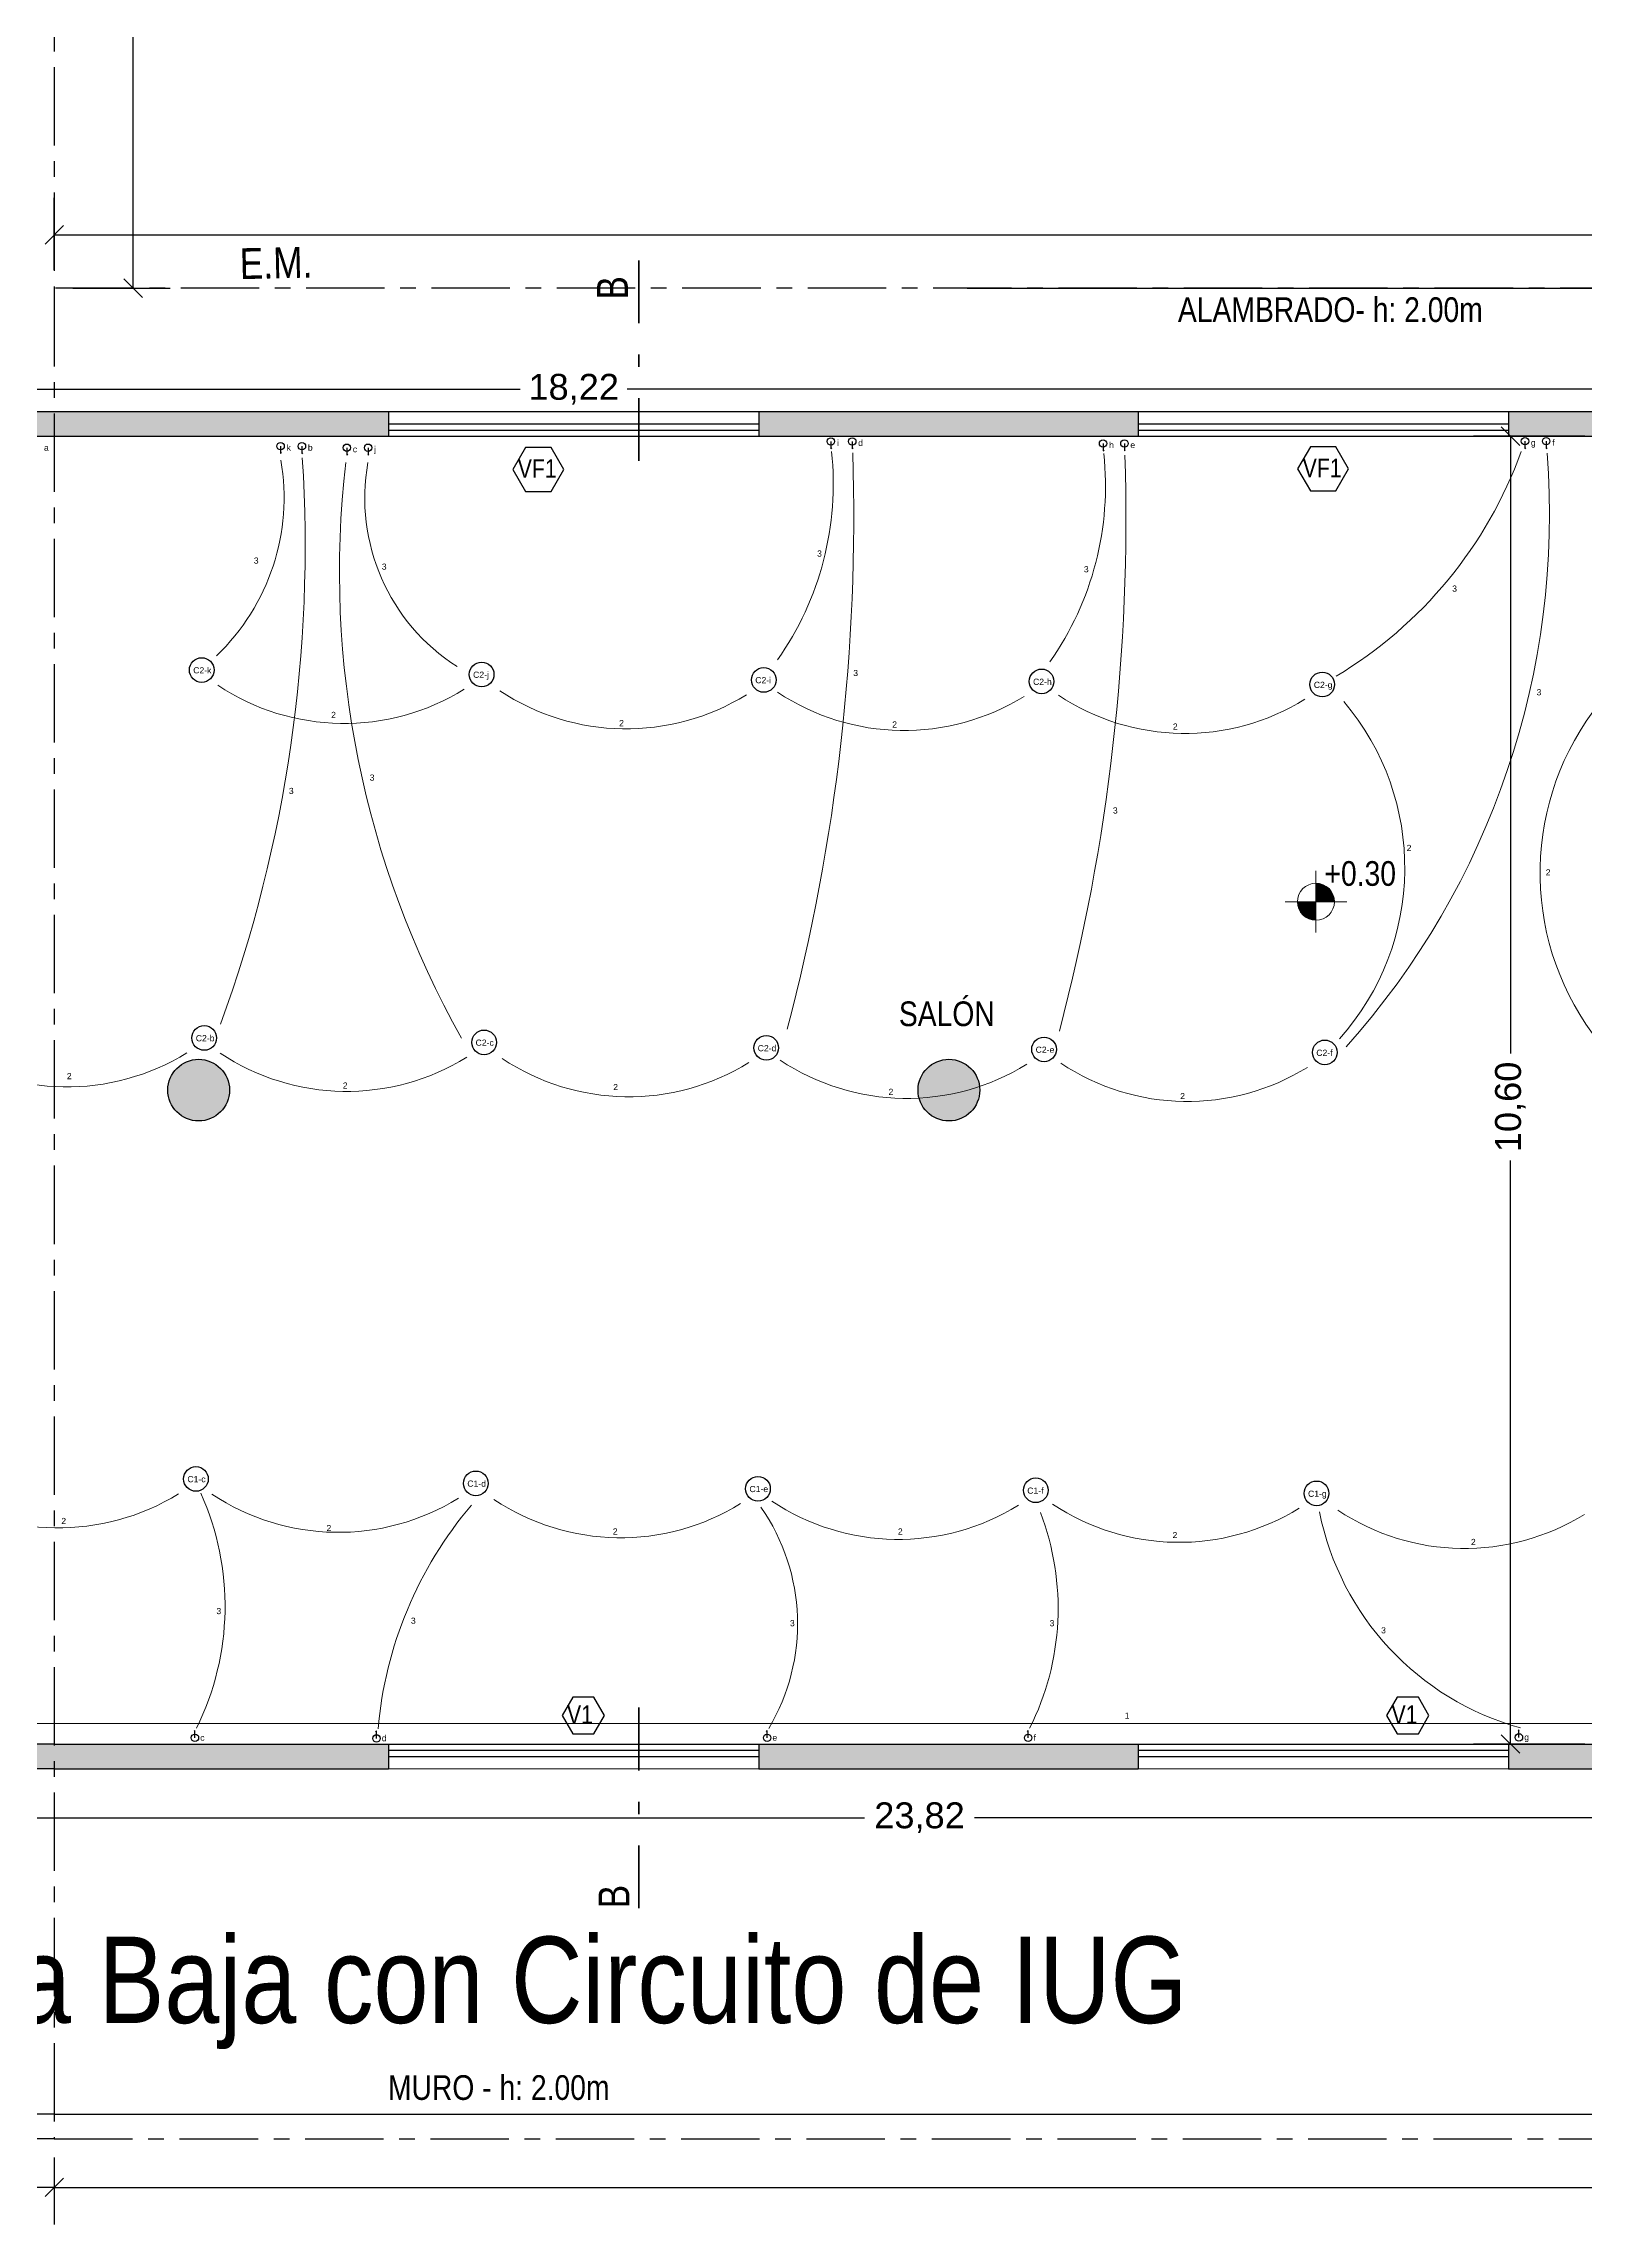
# Model space of a CAD drawing. Header units: millimetres. Extents: x 569 to 671, y 232 to 291.
# Drawn here: x 587.27 to 599.76, y 254.9 to 272.57 of the extents above; entities that cross this region are included whole.
import ezdxf

# ---------------------------------------------------------------- set-up
doc = ezdxf.new("R2010")
doc.units = ezdxf.units.MM
doc.linetypes.add('CENTERX2', pattern=[101.6, 63.5, -12.7, 12.7, -12.7])
doc.linetypes.add('DASHDOTX2', pattern=[50.8, 25.4, -12.7, 0, -12.7])
for name, color, linetype, lineweight in [('Corte', 6, 'DASHDOTX2', 60), ('Cotas', 9, 'Continuous', 13), ('Mobiliario', 84, 'Continuous', 18), ('Piso', 254, 'Continuous', 13), ('Transcr. cotas', 200, 'Continuous', 13), ('Transcr. ejes', 200, 'CENTERX2', 25), ('Transcr. texto', 200, 'Continuous', 25)]:
    doc.layers.add(name, color=color, linetype=linetype, lineweight=lineweight)
for name, color, linetype in [('Ejes', 30, 'CENTERX2'), ('Muros', 1, 'Continuous'), ('Texto', 241, 'Continuous'), ('Vista', 4, 'Continuous')]:
    doc.layers.add(name, color=color, linetype=linetype)
doc.styles.add('CARATULA', font='arial.ttf')
doc.styles.add('Cecilia-3', font='ARIALN.TTF', dxfattribs={"height": 0.04})
doc.styles.get("Standard").update_dxf_attribs({"font": 'arial.ttf'})
doc.dimstyles.new('Seba', dxfattribs={"dimscale": 0.3, "dimtxt": 0.7, "dimasz": 0.5, "dimexe": 1, "dimexo": 0.5, "dimgap": 0.3, "dimtad": 0, "dimzin": 1, "dimtxsty": 'CARATULA', "dimblk": 'OBLIQUE', "dimcen": 0.5, "dimclrd": 256, "dimclre": 256, "dimadec": 0, "dimazin": 0, "dimtm": 1e-09, "dimtfac": 1, "dimtmove": 0, "dimatfit": 3, "dimldrblk": 'OBLIQUE', "dimfxl": 1.25, "dimarcsym": 1})

# ---------------------------------------------------------------- blocks, each defined once
blk = doc.blocks.new('_Oblique')
at = {"color": 0, "linetype": 'ByBlock', "lineweight": -2}
blk.add_line((-0.5, -0.5), (0.5, 0.5), dxfattribs=at)
blk = doc.blocks.new('*D80')
at = {"layer": 'Cotas', "lineweight": -2, "transparency": 16777216}
for p, q in [((582.455, 258.642), (582.455, 257.895)), ((606.278, 258.642), (606.278, 257.895)), ((582.455, 258.195), (593.921, 258.195)), ((606.278, 258.195), (594.811, 258.195))]:
    blk.add_line(p, q, dxfattribs=at)
at = {"layer": 'Defpoints', "color": 0, "transparency": 16777216}
for p in [(582.455, 258.792), (606.278, 258.792), (582.455, 258.195)]:
    blk.add_point(p, dxfattribs=at)
at = {"layer": 'Cotas', "lineweight": -2, "transparency": 16777216, "xscale": 0.15, "yscale": 0.15, "zscale": 0.15}
for p, rotation in [((582.455, 258.195), 180.0000000000016), ((606.278, 258.195), 1.598721155460225e-12)]:
    blk.add_blockref('_Oblique', p, dxfattribs=dict(at, rotation=rotation))
at = {"layer": 'Cotas', "color": 0, "transparency": 16777216, "insert": (594.366, 258.195), "char_height": 0.21, "attachment_point": 5, "style": 'CARATULA'}
blk.add_mtext('23,82', dxfattribs=at)
blk = doc.blocks.new('*D81')
at = {"layer": 'Cotas', "lineweight": -2, "transparency": 16777216}
for p, q in [((599.756, 269.392), (598.854, 269.392)), ((599.154, 269.392), (599.154, 264.39)), ((599.154, 258.792), (599.154, 263.522)), ((599.756, 258.792), (598.854, 258.792))]:
    blk.add_line(p, q, dxfattribs=at)
at = {"layer": 'Defpoints', "color": 0, "transparency": 16777216}
for p in [(599.906, 269.392), (599.154, 258.792), (599.906, 258.792)]:
    blk.add_point(p, dxfattribs=at)
at = {"layer": 'Cotas', "lineweight": -2, "transparency": 16777216, "xscale": 0.15, "yscale": 0.15, "zscale": 0.15}
for p, rotation in [((599.154, 269.392), 90), ((599.154, 258.792), 270)]:
    blk.add_blockref('_Oblique', p, dxfattribs=dict(at, rotation=rotation))
at = {"layer": 'Cotas', "color": 0, "transparency": 16777216, "insert": (599.154, 263.956), "char_height": 0.21, "attachment_point": 5, "rotation": 90, "style": 'CARATULA'}
blk.add_mtext('10,60', dxfattribs=at)
blk = doc.blocks.new('*D83')
at = {"layer": 'Cotas', "lineweight": -2, "transparency": 16777216}
for p, q in [((594.752, 270.592), (601.099, 270.592)), ((600.799, 270.592), (600.799, 270.445)), ((600.799, 269.592), (600.799, 269.74)), ((594.752, 269.592), (601.099, 269.592))]:
    blk.add_line(p, q, dxfattribs=at)
at = {"layer": 'Defpoints', "color": 0, "transparency": 16777216}
for p in [(594.602, 270.592), (600.799, 270.592), (594.602, 269.592)]:
    blk.add_point(p, dxfattribs=at)
at = {"layer": 'Cotas', "lineweight": -2, "transparency": 16777216, "xscale": 0.15, "yscale": 0.15, "zscale": 0.15}
for p, rotation in [((600.799, 270.592), 90), ((600.799, 269.592), 270)]:
    blk.add_blockref('_Oblique', p, dxfattribs=dict(at, rotation=rotation))
at = {"layer": 'Cotas', "color": 0, "transparency": 16777216, "insert": (600.799, 270.092), "char_height": 0.21, "attachment_point": 5, "rotation": 90, "style": 'CARATULA'}
blk.add_mtext('1,00', dxfattribs=at)
blk = doc.blocks.new('*D84')
at = {"layer": 'Cotas', "lineweight": -2, "transparency": 16777216}
for p, q in [((582.455, 269.542), (582.455, 270.073)), ((600.674, 269.542), (600.674, 270.073)), ((582.455, 269.773), (591.131, 269.773)), ((600.674, 269.773), (591.998, 269.773))]:
    blk.add_line(p, q, dxfattribs=at)
at = {"layer": 'Defpoints', "color": 0, "transparency": 16777216}
for p in [(582.455, 269.773), (582.455, 269.392), (600.674, 269.392)]:
    blk.add_point(p, dxfattribs=at)
at = {"layer": 'Cotas', "lineweight": -2, "transparency": 16777216, "xscale": 0.15, "yscale": 0.15, "zscale": 0.15, "rotation": 180}
blk.add_blockref('_Oblique', (582.455, 269.773), dxfattribs=at)
at = {"layer": 'Cotas', "lineweight": -2, "transparency": 16777216, "xscale": 0.15, "yscale": 0.15, "zscale": 0.15}
blk.add_blockref('_Oblique', (600.674, 269.773), dxfattribs=at)
at = {"layer": 'Cotas', "color": 0, "transparency": 16777216, "insert": (591.564, 269.773), "char_height": 0.21, "attachment_point": 5, "style": 'CARATULA'}
blk.add_mtext('18,22', dxfattribs=at)
blk = doc.blocks.new('*D112')
at = {"layer": 'Defpoints', "color": 0, "transparency": 16777216}
for p in [(619.495, 271.025), (587.355, 270.592), (619.495, 270.592)]:
    blk.add_point(p, dxfattribs=at)
at = {"layer": 'Transcr. cotas', "lineweight": -2, "transparency": 16777216}
for p, q in [((587.355, 270.742), (587.355, 271.325)), ((619.495, 270.742), (619.495, 271.325)), ((587.355, 271.025), (602.981, 271.025)), ((619.495, 271.025), (603.869, 271.025))]:
    blk.add_line(p, q, dxfattribs=at)
at = {"layer": 'Transcr. cotas', "lineweight": -2, "transparency": 16777216, "xscale": 0.15, "yscale": 0.15, "zscale": 0.15, "rotation": 180}
blk.add_blockref('_Oblique', (587.355, 271.025), dxfattribs=at)
at = {"layer": 'Transcr. cotas', "lineweight": -2, "transparency": 16777216, "xscale": 0.15, "yscale": 0.15, "zscale": 0.15}
blk.add_blockref('_Oblique', (619.495, 271.025), dxfattribs=at)
at = {"layer": 'Transcr. cotas', "color": 0, "transparency": 16777216, "insert": (603.425, 271.025), "char_height": 0.21, "attachment_point": 5, "style": 'CARATULA'}
blk.add_mtext('32,14', dxfattribs=at)
blk = doc.blocks.new('*D113')
at = {"layer": 'Defpoints', "color": 0, "transparency": 16777216}
for p in [(572.355, 255.592), (587.355, 255.592), (587.355, 255.199)]:
    blk.add_point(p, dxfattribs=at)
at = {"layer": 'Transcr. cotas', "lineweight": -2, "transparency": 16777216}
for p, q in [((572.355, 255.442), (572.355, 254.899)), ((587.355, 255.442), (587.355, 254.899)), ((572.355, 255.199), (579.421, 255.199)), ((587.355, 255.199), (580.289, 255.199))]:
    blk.add_line(p, q, dxfattribs=at)
at = {"layer": 'Transcr. cotas', "lineweight": -2, "transparency": 16777216, "xscale": 0.15, "yscale": 0.15, "zscale": 0.15, "rotation": 180}
blk.add_blockref('_Oblique', (572.355, 255.199), dxfattribs=at)
at = {"layer": 'Transcr. cotas', "lineweight": -2, "transparency": 16777216, "xscale": 0.15, "yscale": 0.15, "zscale": 0.15}
blk.add_blockref('_Oblique', (587.355, 255.199), dxfattribs=at)
at = {"layer": 'Transcr. cotas', "color": 0, "transparency": 16777216, "insert": (579.855, 255.199), "char_height": 0.21, "attachment_point": 5, "style": 'CARATULA'}
blk.add_mtext('15,00', dxfattribs=at)
blk = doc.blocks.new('*D114')
at = {"layer": 'Defpoints', "color": 0, "transparency": 16777216}
for p in [(587.355, 255.592), (627.425, 255.592), (627.425, 255.199)]:
    blk.add_point(p, dxfattribs=at)
at = {"layer": 'Transcr. cotas', "lineweight": -2, "transparency": 16777216}
for p, q in [((587.355, 255.442), (587.355, 254.899)), ((627.425, 255.442), (627.425, 254.899)), ((587.355, 255.199), (606.941, 255.199)), ((627.425, 255.199), (607.839, 255.199))]:
    blk.add_line(p, q, dxfattribs=at)
at = {"layer": 'Transcr. cotas', "lineweight": -2, "transparency": 16777216, "xscale": 0.15, "yscale": 0.15, "zscale": 0.15, "rotation": 180}
blk.add_blockref('_Oblique', (587.355, 255.199), dxfattribs=at)
at = {"layer": 'Transcr. cotas', "lineweight": -2, "transparency": 16777216, "xscale": 0.15, "yscale": 0.15, "zscale": 0.15}
blk.add_blockref('_Oblique', (627.425, 255.199), dxfattribs=at)
at = {"layer": 'Transcr. cotas', "color": 0, "transparency": 16777216, "insert": (607.39, 255.199), "char_height": 0.21, "attachment_point": 5, "style": 'CARATULA'}
blk.add_mtext('40,07', dxfattribs=at)
blk = doc.blocks.new('*D116')
at = {"layer": 'Defpoints', "color": 0, "transparency": 16777216}
for p in [(587.355, 285.592), (587.355, 270.592), (587.994, 270.592)]:
    blk.add_point(p, dxfattribs=at)
at = {"layer": 'Transcr. cotas', "lineweight": -2, "transparency": 16777216}
for p, q in [((587.505, 285.592), (588.294, 285.592)), ((587.994, 285.592), (587.994, 278.526)), ((587.994, 270.592), (587.994, 277.658)), ((587.505, 270.592), (588.294, 270.592))]:
    blk.add_line(p, q, dxfattribs=at)
at = {"layer": 'Transcr. cotas', "lineweight": -2, "transparency": 16777216, "xscale": 0.15, "yscale": 0.15, "zscale": 0.15}
for p, rotation in [((587.994, 285.592), 90), ((587.994, 270.592), 270)]:
    blk.add_blockref('_Oblique', p, dxfattribs=dict(at, rotation=rotation))
at = {"layer": 'Transcr. cotas', "color": 0, "transparency": 16777216, "insert": (587.994, 278.092), "char_height": 0.21, "attachment_point": 5, "rotation": 90, "style": 'CARATULA'}
blk.add_mtext('15,00', dxfattribs=at)

msp = doc.modelspace()

# ---------------------------------------------------------------- hatches: boundary and pattern name
at = {"layer": 'Muros'}
h = msp.add_hatch(color=256, dxfattribs=at)
h.dxf.hatch_style = 1
h.paths.add_polyline_path([(600.674, 269.392), (601.309, 268.19), (601.486, 268.284), (600.794, 269.592), (599.139, 269.592), (599.139, 269.392)])
h.paths.add_polyline_path([(593.064, 269.592), (593.064, 269.392), (596.139, 269.392), (596.139, 269.592)])
h.paths.add_polyline_path([(587.355, 269.592), (586.99, 269.592), (586.99, 269.392), (587.355, 269.392), (590.064, 269.392), (590.064, 269.592)])
h.paths.add_polyline_path([(603.872, 263.343), (604.048, 263.437), (603.355, 264.748), (603.179, 264.654)])
h.paths.add_polyline_path([(606.61, 258.592), (605.918, 259.901), (605.741, 259.807), (606.278, 258.792), (605.209, 258.792), (605.209, 258.592)])
h.paths.add_polyline_path([(602.209, 258.792), (599.139, 258.792), (599.139, 258.592), (602.209, 258.592)])
h.paths.add_polyline_path([(596.139, 258.592), (596.139, 258.792), (593.064, 258.792), (593.064, 258.592)])
h.paths.add_polyline_path([(590.064, 258.592), (590.064, 258.792), (587.355, 258.792), (586.99, 258.792), (586.99, 258.592), (587.355, 258.592)])
h.paths.add_polyline_path([(600.924, 264.092, 1), (600.424, 264.092, 1)])
h.paths.add_polyline_path([(594.854, 264.092, 1), (594.354, 264.092, 1)])
h.paths.add_polyline_path([(588.775, 264.092, 1), (588.275, 264.092, 1)])
h.paths.add_polyline_path([(582.455, 258.792), (582.455, 260.092), (582.255, 260.092), (582.255, 258.792), (581.855, 258.792), (581.855, 258.592), (583.99, 258.592), (583.99, 258.792)])
h.paths.add_polyline_path([(577.555, 262.892), (577.555, 262.692), (579.255, 262.692), (579.255, 258.792), (578.555, 258.792), (578.555, 258.592), (579.455, 258.592), (579.455, 262.692), (582.255, 262.692), (582.255, 261.592), (582.455, 261.592), (582.455, 262.892)])
h.paths.add_polyline_path([(576.455, 258.592), (577.355, 258.592), (577.355, 258.792), (576.655, 258.792), (576.655, 259.592), (577.555, 259.592), (577.555, 259.492), (577.655, 259.492), (577.655, 259.692), (576.655, 259.692), (576.655, 260.492), (577.555, 260.492), (577.555, 260.392), (577.655, 260.392), (577.655, 260.592), (576.655, 260.592), (576.655, 261.392), (577.655, 261.392), (577.655, 261.492), (576.655, 261.492), (576.655, 263.292), (576.455, 263.292)])
h.paths.add_polyline_path([(580.155, 265.292), (580.155, 265.492), (579.455, 265.492), (579.455, 267.292), (581.055, 267.292), (581.055, 265.292), (581.455, 265.292), (581.455, 265.492), (581.255, 265.492), (581.255, 267.492), (579.455, 267.492), (579.455, 269.392), (579.855, 269.392), (579.855, 269.592), (578.555, 269.592), (578.555, 269.392), (579.255, 269.392), (579.255, 265.492), (577.555, 265.492), (577.555, 265.292)])
h.paths.add_polyline_path([(582.455, 269.392), (583.99, 269.392), (583.99, 269.592), (582.255, 269.592), (582.255, 265.292), (582.455, 265.292)])
h.paths.add_polyline_path([(581.055, 269.592), (581.055, 269.392), (581.455, 269.392), (581.455, 269.592)], flags=0)
h.paths.add_polyline_path([(576.455, 269.592), (576.455, 265.092), (576.655, 265.092), (576.655, 266.692), (577.655, 266.692), (577.655, 266.892), (577.555, 266.892), (577.555, 266.792), (576.655, 266.792), (576.655, 267.592), (577.655, 267.592), (577.655, 267.792), (577.555, 267.792), (577.555, 267.692), (576.655, 267.692), (576.655, 268.492), (577.655, 268.492), (577.655, 268.692), (577.555, 268.692), (577.555, 268.592), (576.655, 268.592), (576.655, 269.392), (577.355, 269.392), (577.355, 269.592)])
at = {"layer": 'Piso'}
for points in [[(597.578, 265.769), (597.578, 265.619), (597.728, 265.619, 0.414214)], [(597.578, 265.619), (597.428, 265.619, 0.414214), (597.578, 265.469)]]:
    msp.add_hatch(color=256, dxfattribs=at).paths.add_polyline_path(points)

# ---------------------------------------------------------------- linework, layer by layer
at = {"color": 6}
for p, q in [((589.189, 269.312), (589.189, 269.252)), ((589.189, 269.252), (589.196, 269.259)), ((589.362, 269.311), (589.362, 269.251)), ((589.362, 269.251), (589.369, 269.258)), ((589.726, 269.299), (589.726, 269.239)), ((589.726, 269.239), (589.733, 269.246)), ((589.898, 269.299), (589.898, 269.239)), ((589.898, 269.239), (589.905, 269.246)), ((593.648, 269.35), (593.648, 269.29)), ((593.648, 269.29), (593.655, 269.297)), ((593.821, 269.35), (593.821, 269.29)), ((593.821, 269.29), (593.828, 269.297)), ((595.853, 269.333), (595.853, 269.273)), ((595.853, 269.273), (595.861, 269.28)), ((596.026, 269.333), (596.026, 269.273)), ((596.026, 269.273), (596.033, 269.28)), ((599.272, 269.352), (599.272, 269.292)), ((599.272, 269.292), (599.279, 269.299)), ((599.444, 269.352), (599.444, 269.292)), ((599.444, 269.292), (599.451, 269.299)), ((588.495, 258.903), (588.488, 258.896)), ((588.495, 258.843), (588.495, 258.903)), ((589.966, 258.898), (589.959, 258.891)), ((589.966, 258.838), (589.966, 258.898)), ((593.131, 258.902), (593.124, 258.895)), ((593.131, 258.842), (593.131, 258.902)), ((595.246, 258.902), (595.239, 258.895)), ((595.246, 258.842), (595.246, 258.902)), ((599.223, 258.906), (599.216, 258.899)), ((599.223, 258.846), (599.223, 258.906))]:
    msp.add_line(p, q, dxfattribs=at)
for centre in [(593.648, 269.35), (593.821, 269.35), (599.272, 269.352), (599.444, 269.352), (589.189, 269.312), (589.362, 269.311), (589.726, 269.299), (589.898, 269.299), (595.853, 269.333), (596.026, 269.333), (588.495, 258.843), (589.966, 258.838), (593.131, 258.842), (595.246, 258.842), (599.223, 258.846)]:
    msp.add_circle(centre, 0.03, dxfattribs=at)
at = {"color": 7, "true_color": 0xffffff}
for centre in [(588.55, 267.497), (590.818, 267.461), (593.104, 267.417), (595.355, 267.405), (597.629, 267.38), (588.57, 264.515), (590.838, 264.479), (593.124, 264.435), (595.375, 264.422), (597.65, 264.398), (588.503, 260.941), (590.771, 260.905), (593.057, 260.861), (595.308, 260.849), (597.583, 260.824)]:
    msp.add_circle(centre, 0.1, dxfattribs=at)
at = {"layer": 'Corte', "ltscale": 0.02}
for p, q in [((592.091, 270.816), (592.091, 269.166)), ((592.091, 259.087), (592.091, 257.437))]:
    msp.add_line(p, q, dxfattribs=at)
at = {"layer": 'Cotas', "color": 0}
msp.add_line((605.809, 258.959), (582.698, 258.959), dxfattribs=at)
at = {"layer": 'Cotas', "color": 6}
for centre, radius, start, end in [((587.444, 268.894), 1.773, 313.7458, 9.8382), ((578.121, 268.499), 11.267, 339.899, 3.6566), ((591.188, 269.006), 2.479, 324.8867, 6.0841), ((577.538, 268.744), 16.295, 345.2211, 1.8013), ((593.394, 268.989), 2.479, 324.8867, 6.0841), ((579.743, 268.727), 16.295, 345.2211, 1.8013), ((595.933, 270.463), 3.517, 300.9439, 340.1258), ((592.993, 268.76), 6.478, 318.1975, 4.3842), ((597.385, 268.294), 7.719, 173.4211, 209.338), ((591.493, 268.891), 1.622, 169.8108, 237.3782), ((586.504, 259.91), 2.235, 333.7117, 24.1495), ((593.204, 258.633), 3.238, 139.6737, 174.9878), ((591.728, 259.766), 1.65, 329.1226, 34.9279), ((593.321, 259.893), 2.168, 333.3196, 20.9661), ((599.84, 261.119), 2.277, 191.2963, 254.603)]:
    msp.add_arc(centre, radius, start, end, dxfattribs=at)
at = {"layer": 'Cotas', "color": 3}
for centre, radius, start, end in [((589.704, 268.914), 1.85, 236.3582, 301.7477), ((591.99, 268.87), 1.85, 236.3582, 301.7477), ((594.241, 268.857), 1.85, 236.3582, 301.7477), ((596.516, 268.833), 1.85, 236.3582, 301.7477), ((596.217, 265.895), 2.081, 318.2101, 40.3541), ((601.601, 265.853), 2.207, 143.7017, 218.5594), ((587.457, 265.968), 1.85, 236.3582, 301.7477), ((589.724, 265.932), 1.85, 236.3582, 301.7477), ((592.01, 265.888), 1.85, 236.3582, 301.7477), ((594.262, 265.875), 1.85, 236.3582, 301.7477), ((596.536, 265.85), 1.85, 236.3582, 301.7477), ((587.389, 262.394), 1.85, 236.3582, 301.7477), ((589.657, 262.358), 1.85, 236.3582, 301.7477), ((591.943, 262.314), 1.85, 236.3582, 301.7477), ((594.194, 262.301), 1.85, 236.3582, 301.7477), ((596.469, 262.277), 1.85, 236.3582, 301.7477), ((598.781, 262.227), 1.85, 236.3582, 301.7477)]:
    msp.add_arc(centre, radius, start, end, dxfattribs=at)
at = {"layer": 'Ejes', "ltscale": 0.01}
msp.add_line((587.355, 270.592), (587.355, 255.592), dxfattribs=at)
at = {"layer": 'Mobiliario'}
for p, q in [((590.064, 258.592), (593.064, 258.592)), ((596.139, 258.592), (599.139, 258.592))]:
    msp.add_line(p, q, dxfattribs=at)
at = {"layer": 'Muros', "ltscale": 0.01}
for p, q in [((586.99, 269.592), (587.355, 269.592)), ((587.355, 269.592), (590.064, 269.592)), ((593.064, 269.592), (596.139, 269.592)), ((599.139, 269.592), (600.794, 269.592)), ((586.99, 269.392), (587.355, 269.392)), ((587.355, 269.392), (590.064, 269.392)), ((593.064, 269.392), (596.139, 269.392)), ((599.139, 269.392), (600.674, 269.392)), ((587.355, 258.792), (586.99, 258.792)), ((587.355, 258.792), (590.064, 258.792)), ((593.064, 258.792), (596.139, 258.792)), ((599.139, 258.792), (602.209, 258.792)), ((587.355, 258.592), (586.99, 258.592)), ((587.355, 258.592), (590.064, 258.592)), ((593.064, 258.592), (596.139, 258.592)), ((599.139, 258.592), (602.209, 258.592))]:
    msp.add_line(p, q, dxfattribs=at)
at = {"layer": 'Muros'}
for p, q in [((590.064, 269.592), (590.064, 269.392)), ((593.064, 269.592), (593.064, 269.392)), ((596.139, 269.592), (596.139, 269.392)), ((599.139, 269.592), (599.139, 269.392)), ((590.064, 258.792), (590.064, 258.592)), ((593.064, 258.792), (593.064, 258.592)), ((596.139, 258.792), (596.139, 258.592)), ((599.139, 258.792), (599.139, 258.592))]:
    msp.add_line(p, q, dxfattribs=at)
for centre in [(588.525, 264.092), (594.604, 264.092)]:
    msp.add_circle(centre, 0.25, dxfattribs=at)
at = {"layer": 'Piso'}
for p, q in [((597.578, 265.619), (597.578, 265.869)), ((597.578, 265.619), (597.328, 265.619)), ((597.578, 265.619), (597.578, 265.369)), ((597.578, 265.619), (597.828, 265.619)), ((597.582, 265.469), (597.582, 265.469))]:
    msp.add_line(p, q, dxfattribs=at)
msp.add_circle((597.578, 265.619), 0.15, dxfattribs=at)
at = {"layer": 'Texto'}
for p, q in [((590.064, 269.492), (593.064, 269.492)), ((590.064, 269.442), (593.064, 269.442)), ((596.139, 269.492), (599.139, 269.492)), ((596.139, 269.442), (599.139, 269.442)), ((590.064, 258.792), (593.064, 258.792)), ((596.139, 258.792), (599.139, 258.792)), ((590.064, 258.692), (593.064, 258.692)), ((596.139, 258.692), (599.139, 258.692))]:
    msp.add_line(p, q, dxfattribs=at)
at = {"layer": 'Transcr. ejes', "ltscale": 0.01}
for p, q in [((587.355, 285.592), (587.355, 270.592)), ((619.495, 270.592), (587.355, 270.592)), ((587.355, 255.592), (572.355, 255.592)), ((587.355, 255.592), (627.425, 255.592))]:
    msp.add_line(p, q, dxfattribs=at)
at = {"layer": 'Vista'}
for p, q in [((590.064, 269.592), (593.064, 269.592)), ((596.139, 269.592), (599.139, 269.592)), ((590.064, 269.392), (593.064, 269.392)), ((596.139, 269.392), (599.139, 269.392)), ((590.064, 258.742), (593.064, 258.742)), ((590.064, 258.692), (593.064, 258.692)), ((596.139, 258.742), (599.139, 258.742)), ((596.139, 258.692), (599.139, 258.692)), ((587.355, 255.792), (572.555, 255.792)), ((587.355, 255.792), (627.319, 255.792))]:
    msp.add_line(p, q, dxfattribs=at)
for points in [[(591.38, 269.302), (591.173, 269.302), (591.07, 269.123), (591.173, 268.945), (591.38, 268.945), (591.483, 269.123)], [(597.74, 269.307), (597.533, 269.307), (597.43, 269.128), (597.533, 268.95), (597.74, 268.95), (597.843, 269.128)], [(591.728, 259.173), (591.556, 259.173), (591.47, 259.024), (591.556, 258.875), (591.728, 258.875), (591.814, 259.024)], [(598.408, 259.173), (598.236, 259.173), (598.15, 259.024), (598.236, 258.875), (598.408, 258.875), (598.494, 259.024)]]:
    msp.add_lwpolyline(points, close=True, dxfattribs=at)

# ---------------------------------------------------------------- texts
at = {"color": 3, "char_height": 0.05, "attachment_point": 1}
for s, width, insert in [('{\\C6;a}', 0.05594, (587.272, 269.324)), ('{\\C6;k}', 0.05594, (589.238, 269.325)), ('{\\C6;b}', 0.05594, (589.41, 269.325)), ('{\\C6;c}', 0.05594, (589.774, 269.312)), ('{\\C6;j}', 0.05594, (589.947, 269.312)), ('{\\C6;i}', 0.05594, (593.697, 269.363)), ('{\\C6;d}', 0.05594, (593.869, 269.363)), ('{\\C6;h}', 0.05594, (595.902, 269.346)), ('{\\C6;e}', 0.05594, (596.074, 269.346)), ('{\\C6;g}', 0.05594, (599.32, 269.365)), ('{\\C6;f}', 0.05594, (599.493, 269.365)), ('C2-k', 0.22809, (588.481, 267.52)), ('C2-j', 0.22809, (590.749, 267.484)), ('C2-i', 0.22809, (593.035, 267.44)), ('C2-h', 0.22809, (595.286, 267.427)), ('C2-g', 0.22809, (597.561, 267.402)), ('2', 0.22809, (589.598, 267.158)), ('2', 0.22809, (591.932, 267.092)), ('2', 0.22809, (594.145, 267.081)), ('2', 0.22809, (596.419, 267.064)), ('2', 0.22809, (598.313, 266.08)), ('2', 0.22809, (599.44, 265.882)), ('C2-b', 0.22809, (588.502, 264.538)), ('C2-c', 0.22809, (590.769, 264.502)), ('C2-d', 0.22809, (593.055, 264.457)), ('C2-e', 0.22809, (595.307, 264.445)), ('C2-f', 0.22809, (597.581, 264.42)), ('2', 0.22809, (587.457, 264.231)), ('2', 0.22809, (589.693, 264.154)), ('2', 0.22809, (591.884, 264.142)), ('2', 0.22809, (594.115, 264.103)), ('2', 0.22809, (596.478, 264.069)), ('C1-c', 0.22809, (588.434, 260.964)), ('C1-d', 0.22809, (590.702, 260.928)), ('C1-e', 0.22809, (592.988, 260.884)), ('C1-f', 0.22809, (595.239, 260.871)), ('C1-g', 0.22809, (597.514, 260.846)), ('2', 0.22809, (587.412, 260.625)), ('2', 0.22809, (589.561, 260.568)), ('2', 0.22809, (591.881, 260.54)), ('2', 0.22809, (594.191, 260.54)), ('2', 0.22809, (596.416, 260.511)), ('2', 0.22809, (598.834, 260.455)), ('{\\C6;c}', 0.05594, (588.538, 258.869)), ('{\\C6;d}', 0.05594, (590.009, 258.865)), ('{\\C6;e}', 0.05594, (593.174, 258.869)), ('{\\C6;f}', 0.05594, (595.289, 258.869)), ('{\\C6;g}', 0.05594, (599.266, 258.873))]:
    msp.add_mtext_dynamic_manual_height_columns(s, width=width, gutter_width=12.5, heights=[0], dxfattribs=dict(at, insert=insert))
at = {"color": 6, "char_height": 0.05, "attachment_point": 1}
for s, insert in [('3', (588.972, 268.409)), ('3', (590.009, 268.36)), ('3', (593.536, 268.466)), ('3', (595.698, 268.339)), ('3', (598.682, 268.182)), ('3', (593.829, 267.498)), ('3', (599.366, 267.342)), ('3', (589.911, 266.65)), ('3', (589.256, 266.542)), ('3', (595.933, 266.384)), ('3', (588.669, 259.895)), ('3', (590.245, 259.817)), ('3', (593.316, 259.797)), ('3', (595.42, 259.797)), ('3', (598.106, 259.739)), ('{\\C0;1}', (596.029, 259.047))]:
    msp.add_mtext_dynamic_manual_height_columns(s, width=0.22809, gutter_width=12.5, heights=[0], dxfattribs=dict(at, insert=insert))
at = {"layer": 'Texto', "char_height": 0.25, "width": 0.85335, "attachment_point": 7, "rotation": 90, "style": 'Cecilia-3'}
for insert in [(592.003, 270.499), (592.015, 257.46)]:
    msp.add_mtext('B', dxfattribs=dict(at, insert=insert))
at = {"layer": 'Texto', "attachment_point": 1, "style": 'Cecilia-3'}
for s, insert, char_height, width in [('ALAMBRADO- h: 2.00m', (596.46, 270.518), 0.2, 5.90261), (' VF1', (591.063, 269.205), 0.15, 0.79439), (' VF1', (597.423, 269.21), 0.15, 0.79439), ('{\\H0.8x;+0.30}', (597.647, 265.948), 0.25, 0.85335), ('SALÓN', (594.199, 264.811), 0.2, 1.52837), (' V1', (591.462, 259.106), 0.15, 0.79439), (' V1', (598.143, 259.106), 0.15, 0.79439), ('Figura 1: Planta Baja con Circuito de IUG', (581.829, 257.231), 0.7, 19.00312), ('MURO - h: 2.00m', (590.059, 256.108), 0.2, 5.90261)]:
    msp.add_mtext(s, dxfattribs=dict(at, insert=insert, char_height=char_height, width=width))
at = {"layer": 'Transcr. texto', "insert": (588.855, 270.915), "char_height": 0.25, "width": 1.91658, "attachment_point": 1, "rotation": 1.2921, "style": 'Cecilia-3'}
msp.add_mtext('E.M.', dxfattribs=at)

# ---------------------------------------------------------------- dimensions: what is measured, and where the dimension line sits
at = {"layer": 'Cotas'}
for base, p1, p2, angle, picture, middle, dimtype in [((600.799, 270.592), (594.602, 269.592), (594.602, 270.592), 90, '*D83', (600.799, 270.092), 160), ((599.154, 258.792), (599.906, 269.392), (599.906, 258.792), 270, '*D81', (599.154, 263.956), 161), ((582.455, 258.195), (606.278, 258.792), (582.455, 258.792), 180, '*D80', (594.366, 258.195), 161)]:
    dim = msp.add_linear_dim(base=base, p1=p1, p2=p2, angle=angle, dimstyle='Seba', dxfattribs=at)
    dim.commit()
    dim.dimension.update_dxf_attribs({"geometry": picture, "text_midpoint": middle, "dimtype": dimtype})
dim = msp.add_linear_dim(base=(582.455, 269.773), p1=(600.674, 269.392), p2=(582.455, 269.392), dimstyle='Seba', dxfattribs=at)
dim.commit()
dim.dimension.update_dxf_attribs({"geometry": '*D84', "text_midpoint": (591.564, 269.773), "dimtype": 160})
at = {"layer": 'Transcr. cotas'}
dim = msp.add_linear_dim(base=(587.994, 270.592), p1=(587.355, 285.592), p2=(587.355, 270.592), angle=90, dimstyle='Seba', dxfattribs=at)
dim.commit()
dim.dimension.update_dxf_attribs({"geometry": '*D116', "text_midpoint": (587.994, 278.092)})
for base, p1, p2, picture, middle in [((619.495, 271.025), (587.355, 270.592), (619.495, 270.592), '*D112', (603.425, 271.025)), ((587.355, 255.199), (572.355, 255.592), (587.355, 255.592), '*D113', (579.855, 255.199))]:
    dim = msp.add_linear_dim(base=base, p1=p1, p2=p2, dimstyle='Seba', dxfattribs=at)
    dim.commit()
    dim.dimension.update_dxf_attribs({"geometry": picture, "text_midpoint": middle})
dim = msp.add_linear_dim(base=(627.425, 255.199), p1=(587.355, 255.592), p2=(627.425, 255.592), dimstyle='Seba', override={"dimtmove": 1}, dxfattribs=at)
dim.commit()
dim.dimension.update_dxf_attribs({"geometry": '*D114', "text_midpoint": (607.39, 255.199)})

doc.saveas('drawing.dxf')
